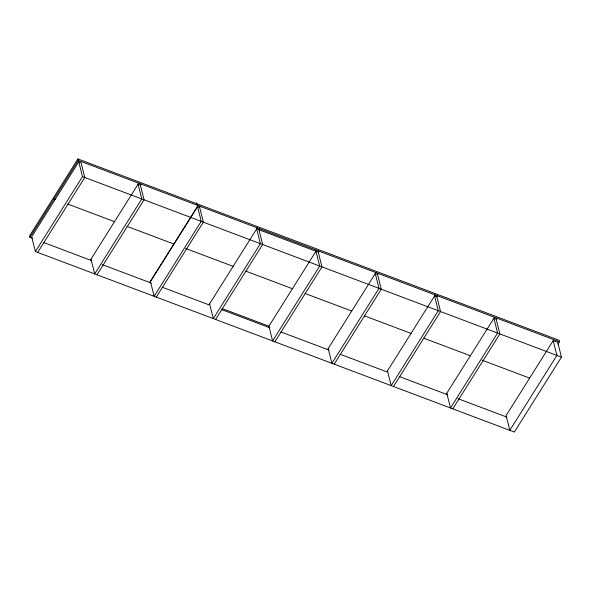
<?xml version="1.0" encoding="UTF-8"?>
<svg xmlns="http://www.w3.org/2000/svg" width="591" height="591" viewBox="0 0 591 591"><rect width="100%" height="100%" fill="white"/><g stroke="black" fill="none" stroke-linecap="round" stroke-linejoin="round"><path stroke-width="0.89" d="M558.059 344.088L559.507 341.783L559.138 340.305L77.879 158.935L29.55 235.875L29.919 237.353L32.512 238.328M29.919 237.353L78.256 160.412L77.879 158.935M37.684 252.416L84.757 177.47L81.048 162.695L78.766 161.838L31.692 236.784L35.401 251.559L514.369 432.065L561.45 357.127L557.741 342.352L553.176 340.63L506.103 415.576L509.811 430.351L556.892 355.405L553.176 340.63M35.401 251.559L82.474 176.613L78.766 161.838M90.364 260.129L138.693 183.188M96.983 274.763L144.056 199.824L140.348 185.049L140.976 184.045M149.663 282.476L197.512 206.591L201.221 221.366L154.148 296.313L150.439 281.538L197.512 206.591M198 205.535L197.372 206.54L199.647 207.397L203.363 222.172L156.283 297.118M199.647 207.397L200.275 206.399M257.299 227.89L208.963 304.83L162.311 287.248M259.582 228.747L258.954 229.744L262.663 244.519L215.582 319.465M268.27 327.178L316.599 250.237M274.889 341.812L321.962 266.866L318.254 252.091L318.881 251.094M327.569 349.525L375.898 272.584M334.188 364.159L381.261 289.221L377.553 274.446L378.181 273.441M435.205 294.931L386.869 371.872L340.217 354.29M393.488 386.514L440.568 311.568L436.852 296.793L437.48 295.796M446.168 394.227L494.504 317.286M452.787 408.861L499.868 333.915L496.159 319.14L496.787 318.143M78.256 160.412L559.507 341.783M140.348 185.049L138.065 184.185L141.781 198.96L94.7 273.906L90.992 259.131M318.254 252.091L256.671 228.887L260.38 243.662L213.307 318.601L209.591 303.826M377.553 274.446L375.27 273.581L378.986 288.356L331.906 363.302L328.197 348.527M436.852 296.793L434.577 295.936L438.286 310.711L391.205 385.65L387.497 370.875M496.159 319.14L493.877 318.283L497.585 333.058L450.512 407.997L446.796 393.222M82.474 176.613L561.45 357.127M54.084 198.879L55.229 199.307M67.876 204.08L114.528 221.662M127.035 226.375L173.976 244.061M185.618 248.449L233.135 266.356M245.782 271.121L292.434 288.704M305.082 293.476L351.734 311.058M364.381 315.823L411.033 333.405M423.681 338.17L470.34 355.752M482.123 360.192L529.639 378.1M222.238 308.598L268.898 326.18L272.606 340.955L319.679 266.009L315.971 251.234M43.734 242.554L91.886 260.705M102.147 264.569L151.185 283.052M221.61 309.595L269.784 327.754M280.917 331.943L329.091 350.101M399.516 376.644L447.69 394.795M457.907 398.644L506.879 417.106M196.589 202.898L196.958 204.375"/></g></svg>
